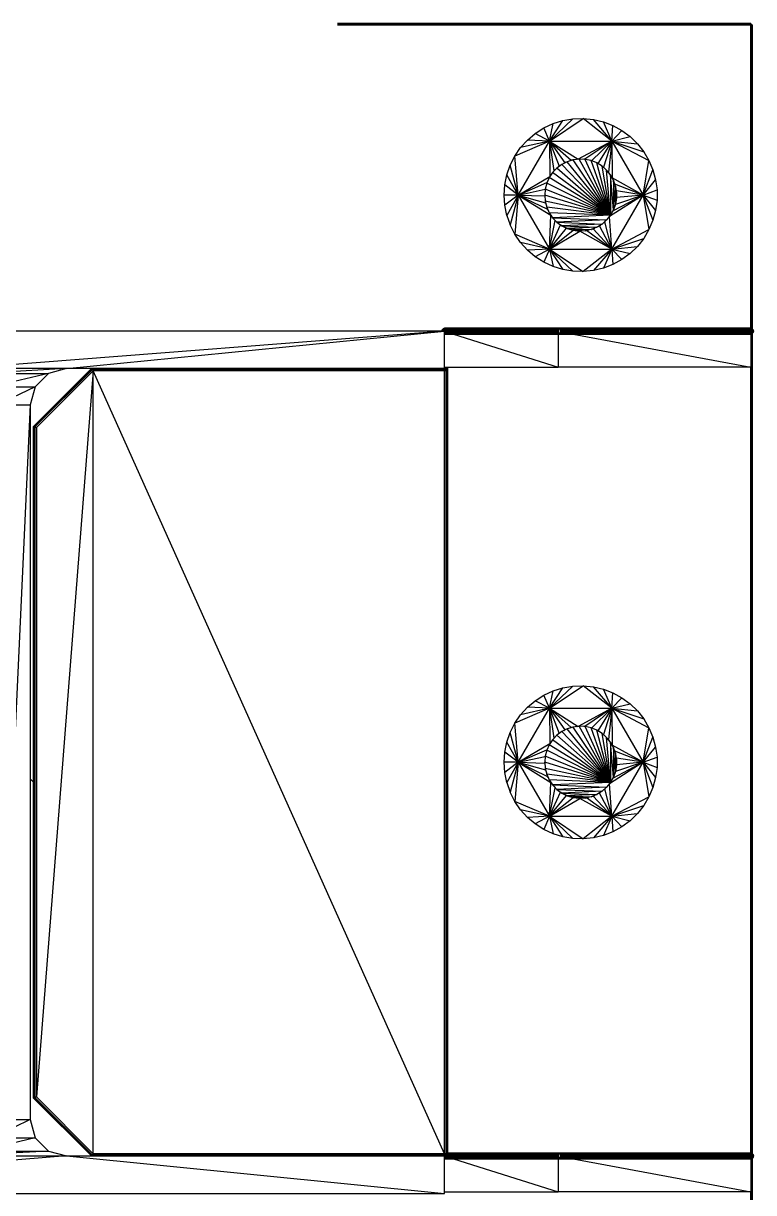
# Model space of a CAD drawing. Header units: millimetres. Extents: x -107267 to 109426, y -98906 to 83910.
# Drawn here: x 55359.7 to 55488.5, y 5739.4 to 5945.5 of the extents above; entities that cross this region are included whole.
import ezdxf

# ---------------------------------------------------------------- set-up
doc = ezdxf.new("R2010")
doc.units = ezdxf.units.MM
doc.layers.add('Top (Plan) View-000-CHÃO', color=254, linetype='Continuous')

# ---------------------------------------------------------------- blocks, each defined once
blk = doc.blocks.new('*U124')
at = {"layer": 'Top (Plan) View-000-CHÃO', "color": 0, "linetype": 'ByBlock', "lineweight": -2}
for p, q in [((154456.95, 167029.03), (154458.58, 167029.79)), ((154457.94, 167026.72), (154463.89, 167030.68)), ((154457.94, 167026.72), (154462.08, 167030.62)), ((154457.94, 167026.72), (154460.31, 167030.32)), ((154457.94, 167026.72), (154458.58, 167029.79)), ((154458.58, 167029.79), (154460.31, 167030.32)), ((154460.31, 167030.32), (154462.08, 167030.62)), ((154462.08, 167030.62), (154463.89, 167030.68)), ((154463.89, 167030.68), (154465.68, 167030.5)), ((154468.93, 167026.72), (154463.89, 167030.68)), ((154465.68, 167030.5), (154467.44, 167030.09)), ((154468.93, 167026.72), (154465.68, 167030.5)), ((154467.44, 167030.09), (154469.12, 167029.44)), ((154468.93, 167026.72), (154467.44, 167030.09)), ((154454.05, 167026.9), (154455.43, 167028.06)), ((154455.43, 167028.06), (154456.95, 167029.03)), ((154457.94, 167026.72), (154455.43, 167028.06)), ((154457.94, 167026.72), (154456.95, 167029.03)), ((154468.93, 167026.72), (154469.12, 167029.44)), ((154468.93, 167026.72), (154470.7, 167028.57)), ((154468.93, 167026.72), (154472.15, 167027.5)), ((154469.12, 167029.44), (154470.7, 167028.57)), ((154470.7, 167028.57), (154472.15, 167027.5)), ((154472.15, 167027.5), (154473.45, 167026.25)), ((154457.94, 167026.72), (154451.82, 167024.07)), ((154451.82, 167024.07), (154452.84, 167025.56)), ((154452.44, 167017.19), (154457.94, 167026.72)), ((154452.84, 167025.56), (154454.05, 167026.9)), ((154457.94, 167026.72), (154452.84, 167025.56)), ((154457.94, 167026.72), (154454.05, 167026.9)), ((154457.94, 167026.72), (154458.01, 167020.49)), ((154457.94, 167026.72), (154458.73, 167021.46)), ((154457.94, 167026.72), (154459.63, 167022.27)), ((154457.94, 167026.72), (154460.66, 167022.9)), ((154457.94, 167026.72), (154461.79, 167023.32)), ((154457.94, 167026.72), (154462.98, 167023.52)), ((154457.94, 167026.72), (154468.93, 167026.72)), ((154457.94, 167026.72), (154457.94, 167026.72)), ((154458.35, 167026.72), (154458.35, 167026.72)), ((154459.51, 167026.72), (154459.51, 167026.72)), ((154460.11, 167026.72), (154460.11, 167026.72)), ((154461.07, 167026.72), (154461.07, 167026.72)), ((154462.58, 167026.72), (154462.58, 167026.72)), ((154468.93, 167026.72), (154462.98, 167023.52)), ((154463.38, 167026.72), (154463.38, 167026.72)), ((154468.93, 167026.72), (154464.19, 167023.5)), ((154464.87, 167026.72), (154464.87, 167026.72)), ((154468.93, 167026.72), (154465.37, 167023.24)), ((154466.42, 167026.72), (154466.42, 167026.72)), ((154468.93, 167026.72), (154466.48, 167022.77)), ((154467.47, 167026.72), (154467.47, 167026.72)), ((154468.93, 167026.72), (154467.48, 167022.09)), ((154468.04, 167026.72), (154468.04, 167026.72)), ((154468.93, 167026.72), (154468.33, 167021.24)), ((154468.93, 167026.72), (154469.01, 167020.24)), ((154468.93, 167026.72), (154474.43, 167017.19)), ((154468.93, 167026.72), (154475.48, 167023.28)), ((154468.93, 167026.72), (154474.57, 167024.83)), ((154468.93, 167026.72), (154473.45, 167026.25)), ((154473.45, 167026.25), (154474.57, 167024.83)), ((154451.01, 167022.46), (154451.82, 167024.07)), ((154452.44, 167017.19), (154451.82, 167024.07)), ((154462.98, 167023.52), (154462.68, 167023.47)), ((154463.06, 167023.52), (154462.98, 167023.52)), ((154464.19, 167023.5), (154464.01, 167023.5)), ((154464.2, 167023.49), (154464.19, 167023.5)), ((154474.57, 167024.83), (154475.48, 167023.28)), ((154450.42, 167020.76), (154451.01, 167022.46)), ((154452.44, 167017.19), (154451.01, 167022.46)), ((154458.73, 167021.46), (154458.64, 167021.33)), ((154458.94, 167021.65), (154458.73, 167021.46)), ((154459.63, 167022.27), (154459.47, 167022.13)), ((154459.83, 167022.4), (154459.63, 167022.27)), ((154460.66, 167022.9), (154460.44, 167022.77)), ((154460.84, 167022.97), (154460.66, 167022.9)), ((154461.79, 167023.32), (154461.51, 167023.22)), ((154461.92, 167023.35), (154461.79, 167023.32)), ((154465.37, 167023.24), (154465.34, 167023.25)), ((154465.56, 167023.16), (154465.37, 167023.24)), ((154466.48, 167022.77), (154466.4, 167022.8)), ((154466.73, 167022.6), (154466.48, 167022.77)), ((154467.48, 167022.09), (154467.36, 167022.17)), ((154467.68, 167021.88), (154467.48, 167022.09)), ((154468.33, 167021.24), (154468.19, 167021.38)), ((154474.43, 167017.19), (154475.48, 167023.28)), ((154474.43, 167017.19), (154476.19, 167021.62)), ((154475.48, 167023.28), (154476.19, 167021.62)), ((154476.19, 167021.62), (154476.66, 167019.88)), ((154450.06, 167018.99), (154450.42, 167020.76)), ((154452.44, 167017.19), (154450.42, 167020.76)), ((154452.44, 167017.19), (154458.01, 167020.49)), ((154452.44, 167017.19), (154457.48, 167019.41)), ((154457.48, 167019.41), (154457.47, 167019.37)), ((154457.6, 167019.64), (154457.48, 167019.41)), ((154458.01, 167020.49), (154457.97, 167020.4)), ((154458.19, 167020.74), (154458.01, 167020.49)), ((154468.47, 167021.03), (154468.33, 167021.24)), ((154469.01, 167020.24), (154468.87, 167020.44)), ((154469.09, 167020.05), (154469.01, 167020.24)), ((154474.43, 167017.19), (154469.01, 167020.24)), ((154469.48, 167019.13), (154469.37, 167019.39)), ((154474.43, 167017.19), (154476.66, 167019.88)), ((154476.66, 167019.88), (154476.91, 167018.09)), ((154449.94, 167017.19), (154450.06, 167018.99)), ((154450.06, 167015.39), (154449.94, 167017.19)), ((154452.44, 167017.19), (154449.94, 167017.19)), ((154452.44, 167017.19), (154450.06, 167018.99)), ((154452.44, 167017.19), (154450.06, 167015.39)), ((154452.44, 167017.19), (154450.42, 167013.62)), ((154452.44, 167017.19), (154451.01, 167011.92)), ((154452.44, 167017.19), (154451.82, 167010.31)), ((154452.44, 167017.19), (154457.17, 167018.24)), ((154452.44, 167017.19), (154457.6, 167014.69)), ((154452.44, 167017.19), (154458.18, 167013.63)), ((154452.44, 167017.19), (154457.23, 167015.84)), ((154452.44, 167017.19), (154457.09, 167017.04)), ((154452.44, 167017.19), (154457.94, 167007.67)), ((154452.44, 167017.19), (154452.44, 167017.19)), ((154457.17, 167018.25), (154457.17, 167018.24)), ((154457.17, 167018.24), (154457.17, 167018.19)), ((154474.43, 167017.19), (154468.52, 167013.39)), ((154468.93, 167007.67), (154474.43, 167017.19)), ((154474.43, 167017.19), (154469.15, 167014.42)), ((154469.52, 167018.98), (154469.48, 167019.13)), ((154474.43, 167017.19), (154469.48, 167019.13)), ((154474.43, 167017.19), (154469.57, 167015.55)), ((154469.74, 167017.95), (154469.68, 167018.25)), ((154469.74, 167017.85), (154469.74, 167017.95)), ((154474.43, 167017.19), (154469.74, 167017.95)), ((154474.43, 167017.19), (154469.77, 167016.74)), ((154474.43, 167017.19), (154476.91, 167018.09)), ((154474.43, 167017.19), (154475.48, 167011.1)), ((154474.43, 167017.19), (154476.19, 167012.76)), ((154474.43, 167017.19), (154476.66, 167014.5)), ((154474.43, 167017.19), (154476.91, 167016.29)), ((154476.91, 167018.09), (154476.91, 167016.29)), ((154450.42, 167013.62), (154450.06, 167015.39)), ((154457.09, 167017.1), (154457.09, 167017.04)), ((154457.09, 167017.04), (154457.12, 167016.75)), ((154457.22, 167015.96), (154457.23, 167015.84)), ((154457.23, 167015.84), (154457.32, 167015.55)), ((154469.53, 167015.43), (154469.57, 167015.55)), ((154469.57, 167015.55), (154469.57, 167015.56)), ((154469.77, 167016.74), (154469.76, 167016.98)), ((154469.76, 167016.71), (154469.77, 167016.74)), ((154476.91, 167016.29), (154476.66, 167014.5)), ((154450.42, 167013.62), (154451.01, 167011.92)), ((154457.54, 167014.86), (154457.6, 167014.69)), ((154457.73, 167014.45), (154457.6, 167014.69)), ((154457.94, 167007.67), (154458.18, 167013.63)), ((154458.18, 167013.63), (154458.07, 167013.83)), ((154458.18, 167013.63), (154458.32, 167013.46)), ((154468.32, 167013.17), (154468.52, 167013.39)), ((154468.52, 167013.39), (154468.59, 167013.5)), ((154468.93, 167007.67), (154468.52, 167013.39)), ((154468.99, 167014.17), (154469.15, 167014.42)), ((154469.15, 167014.42), (154469.17, 167014.49)), ((154476.66, 167014.5), (154476.19, 167012.76)), ((154451.82, 167010.31), (154451.01, 167011.92)), ((154457.94, 167007.67), (154458.95, 167012.7)), ((154457.94, 167007.67), (154459.88, 167011.93)), ((154457.94, 167007.67), (154460.94, 167011.35)), ((154458.77, 167012.91), (154458.95, 167012.7)), ((154458.95, 167012.7), (154459.08, 167012.59)), ((154458.95, 167012.7), (154458.95, 167012.7)), ((154459.65, 167012.12), (154459.88, 167011.93)), ((154459.88, 167011.93), (154459.98, 167011.87)), ((154459.88, 167011.93), (154459.98, 167011.88)), ((154459.97, 167011.88), (154459.88, 167011.93)), ((154460.69, 167011.49), (154460.94, 167011.35)), ((154460.72, 167011.47), (154460.94, 167011.35)), ((154460.94, 167011.35), (154460.73, 167011.47)), ((154460.94, 167011.35), (154460.99, 167011.34)), ((154460.94, 167011.35), (154460.99, 167011.34)), ((154460.99, 167011.34), (154460.94, 167011.35)), ((154460.94, 167011.35), (154460.94, 167011.35)), ((154464.49, 167010.93), (154464.79, 167011.01)), ((154464.49, 167010.93), (154464.78, 167011.01)), ((154464.76, 167011), (154464.49, 167010.93)), ((154465.5, 167011.2), (154465.66, 167011.24)), ((154465.51, 167011.2), (154465.66, 167011.24)), ((154465.66, 167011.24), (154465.51, 167011.2)), ((154465.66, 167011.24), (154465.91, 167011.37)), ((154465.9, 167011.36), (154465.66, 167011.24)), ((154465.89, 167011.36), (154465.66, 167011.24)), ((154465.66, 167011.24), (154465.66, 167011.24)), ((154468.93, 167007.67), (154465.66, 167011.24)), ((154466.74, 167011.77), (154466.55, 167011.68)), ((154466.55, 167011.68), (154466.74, 167011.77)), ((154466.74, 167011.77), (154466.56, 167011.68)), ((154466.74, 167011.77), (154466.93, 167011.91)), ((154468.93, 167007.67), (154466.74, 167011.77)), ((154467.5, 167012.34), (154467.71, 167012.49)), ((154467.71, 167012.49), (154467.83, 167012.63)), ((154468.93, 167007.67), (154467.71, 167012.49)), ((154468.93, 167007.67), (154475.48, 167011.1)), ((154475.48, 167011.1), (154474.57, 167009.55)), ((154476.19, 167012.76), (154475.48, 167011.1)), ((154452.84, 167008.82), (154451.82, 167010.31)), ((154457.94, 167007.67), (154451.82, 167010.31)), ((154457.94, 167007.67), (154462.09, 167010.99)), ((154457.94, 167007.67), (154463.29, 167010.84)), ((154462.08, 167010.99), (154462.09, 167010.99)), ((154462.08, 167010.99), (154462.09, 167010.99)), ((154462.09, 167010.99), (154462.08, 167010.99)), ((154462.09, 167010.99), (154462.09, 167010.99)), ((154462.09, 167010.99), (154462.09, 167010.99)), ((154462.09, 167010.99), (154462.09, 167010.99)), ((154462.09, 167010.99), (154462.09, 167010.99)), ((154463.24, 167010.85), (154463.29, 167010.84)), ((154463.25, 167010.85), (154463.29, 167010.84)), ((154463.29, 167010.84), (154463.25, 167010.85)), ((154463.29, 167010.84), (154463.56, 167010.86)), ((154463.29, 167010.84), (154463.55, 167010.86)), ((154463.51, 167010.86), (154463.29, 167010.84)), ((154463.29, 167010.84), (154463.29, 167010.84)), ((154468.93, 167007.67), (154463.29, 167010.84)), ((154464.38, 167010.92), (154464.49, 167010.93)), ((154464.39, 167010.92), (154464.49, 167010.93)), ((154464.49, 167010.93), (154464.39, 167010.92)), ((154464.49, 167010.93), (154464.49, 167010.93)), ((154468.93, 167007.67), (154464.49, 167010.93)), ((154468.93, 167007.67), (154474.57, 167009.55)), ((154474.57, 167009.55), (154473.45, 167008.14)), ((154454.05, 167007.49), (154452.84, 167008.82)), ((154457.94, 167007.67), (154452.84, 167008.82)), ((154457.94, 167007.67), (154454.05, 167007.49)), ((154455.43, 167006.32), (154454.05, 167007.49)), ((154457.94, 167007.67), (154455.43, 167006.32)), ((154457.94, 167007.67), (154456.95, 167005.35)), ((154457.94, 167007.67), (154468.93, 167007.67)), ((154457.94, 167007.67), (154458.58, 167004.59)), ((154457.94, 167007.67), (154460.31, 167004.06)), ((154457.94, 167007.67), (154462.08, 167003.76)), ((154457.94, 167007.67), (154463.89, 167003.7)), ((154468.93, 167007.67), (154463.89, 167003.7)), ((154468.93, 167007.67), (154465.68, 167003.88)), ((154468.93, 167007.67), (154467.44, 167004.3)), ((154468.93, 167007.67), (154473.45, 167008.14)), ((154468.93, 167007.67), (154469.12, 167004.95)), ((154468.93, 167007.67), (154470.7, 167005.81)), ((154468.93, 167007.67), (154472.15, 167006.88)), ((154472.15, 167006.88), (154470.7, 167005.81)), ((154473.45, 167008.14), (154472.15, 167006.88)), ((154456.95, 167005.35), (154455.43, 167006.32)), ((154458.58, 167004.59), (154456.95, 167005.35)), ((154469.12, 167004.95), (154467.44, 167004.3)), ((154470.7, 167005.81), (154469.12, 167004.95)), ((154460.31, 167004.06), (154458.58, 167004.59)), ((154462.08, 167003.76), (154460.31, 167004.06)), ((154463.89, 167003.7), (154462.08, 167003.76)), ((154465.68, 167003.88), (154463.89, 167003.7)), ((154467.44, 167004.3), (154465.68, 167003.88))]:
    blk.add_line(p, q, dxfattribs=at)
blk = doc.blocks.new('*U125')
at = {"layer": 'Top (Plan) View-000-CHÃO', "color": 0, "linetype": 'ByBlock', "lineweight": -2}
for p, q in [((154462.1, 167023.4), (154461.07, 167023.08)), ((154462.1, 167023.4), (154462.07, 167023.39)), ((154463.17, 167023.54), (154462.1, 167023.4)), ((154462.1, 167023.4), (154462.13, 167023.4)), ((154468.7, 167013.64), (154462.1, 167023.4)), ((154463.17, 167023.54), (154463.14, 167023.53)), ((154464.24, 167023.49), (154463.17, 167023.54)), ((154463.17, 167023.54), (154463.19, 167023.54)), ((154468.7, 167013.64), (154463.17, 167023.54)), ((154464.2, 167023.49), (154464.18, 167023.49)), ((154464.24, 167023.49), (154464.21, 167023.49)), ((154465.29, 167023.26), (154464.24, 167023.49)), ((154464.24, 167023.49), (154464.27, 167023.48)), ((154468.7, 167013.64), (154464.24, 167023.49)), ((154459.24, 167021.96), (154458.49, 167021.18)), ((154459.22, 167021.94), (154459.24, 167021.96)), ((154460.11, 167022.6), (154459.24, 167021.96)), ((154459.26, 167021.98), (154459.24, 167021.96)), ((154468.7, 167013.64), (154459.24, 167021.96)), ((154460.08, 167022.58), (154460.11, 167022.6)), ((154461.07, 167023.08), (154460.11, 167022.6)), ((154460.11, 167022.6), (154460.13, 167022.61)), ((154468.7, 167013.64), (154460.11, 167022.6)), ((154461.07, 167023.08), (154461.04, 167023.07)), ((154461.07, 167023.08), (154461.09, 167023.09)), ((154468.7, 167013.64), (154461.07, 167023.08)), ((154465.29, 167023.26), (154465.27, 167023.27)), ((154466.29, 167022.86), (154465.29, 167023.26)), ((154465.29, 167023.26), (154465.32, 167023.25)), ((154468.7, 167013.64), (154465.29, 167023.26)), ((154465.34, 167023.25), (154465.35, 167023.24)), ((154466.29, 167022.86), (154466.27, 167022.87)), ((154467.21, 167022.3), (154466.29, 167022.86)), ((154466.29, 167022.86), (154466.32, 167022.85)), ((154468.7, 167013.64), (154466.29, 167022.86)), ((154467.21, 167022.3), (154467.19, 167022.31)), ((154468.02, 167021.59), (154467.21, 167022.3)), ((154467.21, 167022.3), (154467.23, 167022.28)), ((154468.7, 167013.64), (154467.21, 167022.3)), ((154468.02, 167021.59), (154468, 167021.6)), ((154468.7, 167020.75), (154468.02, 167021.59)), ((154468.02, 167021.59), (154468.04, 167021.56)), ((154468.7, 167013.64), (154468.02, 167021.59)), ((154457.45, 167019.31), (154457.18, 167018.26)), ((154457.44, 167019.28), (154457.45, 167019.31)), ((154457.89, 167020.29), (154457.45, 167019.31)), ((154457.46, 167019.33), (154457.45, 167019.31)), ((154468.7, 167013.64), (154457.45, 167019.31)), ((154457.88, 167020.26), (154457.89, 167020.29)), ((154458.49, 167021.18), (154457.89, 167020.29)), ((154457.91, 167020.31), (154457.89, 167020.29)), ((154468.7, 167013.64), (154457.89, 167020.29)), ((154458.48, 167021.16), (154458.49, 167021.18)), ((154458.51, 167021.2), (154458.49, 167021.18)), ((154468.7, 167013.64), (154458.49, 167021.18)), ((154468.7, 167020.75), (154468.68, 167020.77)), ((154469.22, 167019.81), (154468.7, 167020.75)), ((154468.7, 167020.75), (154468.71, 167020.72)), ((154468.7, 167020.75), (154468.7, 167013.64)), ((154469.22, 167014.58), (154468.7, 167020.75)), ((154469.22, 167019.81), (154469.21, 167019.83)), ((154469.58, 167018.79), (154469.22, 167019.81)), ((154469.22, 167019.81), (154469.23, 167019.78)), ((154469.22, 167019.81), (154469.22, 167014.58)), ((154469.58, 167015.59), (154469.22, 167019.81)), ((154457.18, 167018.26), (154457.09, 167017.19)), ((154457.09, 167017.22), (154457.09, 167017.19)), ((154457.09, 167017.16), (154457.09, 167017.19)), ((154457.09, 167017.19), (154457.18, 167016.12)), ((154468.7, 167013.64), (154457.09, 167017.19)), ((154457.17, 167018.22), (154457.18, 167018.26)), ((154457.18, 167018.29), (154457.18, 167018.26)), ((154468.7, 167013.64), (154457.18, 167018.26)), ((154469.58, 167018.79), (154469.57, 167018.82)), ((154469.76, 167017.73), (154469.58, 167018.79)), ((154469.58, 167018.79), (154469.59, 167018.76)), ((154469.58, 167018.79), (154469.58, 167015.59)), ((154469.58, 167018.79), (154469.76, 167016.65)), ((154469.76, 167017.73), (154469.76, 167017.76)), ((154469.76, 167017.73), (154469.76, 167016.65)), ((154469.76, 167017.73), (154469.76, 167017.7)), ((154457.17, 167016.15), (154457.18, 167016.12)), ((154457.18, 167016.09), (154457.18, 167016.12)), ((154457.18, 167016.12), (154457.45, 167015.08)), ((154468.7, 167013.64), (154457.18, 167016.12)), ((154469.58, 167015.59), (154469.22, 167014.58)), ((154469.57, 167015.56), (154469.56, 167015.53)), ((154469.58, 167015.59), (154469.57, 167015.56)), ((154469.76, 167016.65), (154469.58, 167015.59)), ((154469.58, 167015.59), (154469.59, 167015.62)), ((154469.76, 167016.65), (154469.76, 167016.68)), ((154469.76, 167016.65), (154469.76, 167016.62)), ((154457.44, 167015.1), (154457.45, 167015.08)), ((154457.46, 167015.05), (154457.45, 167015.08)), ((154457.45, 167015.08), (154457.89, 167014.09)), ((154468.7, 167013.64), (154457.45, 167015.08)), ((154457.88, 167014.12), (154457.89, 167014.09)), ((154457.91, 167014.07), (154457.89, 167014.09)), ((154457.89, 167014.09), (154458.49, 167013.2)), ((154468.7, 167013.64), (154457.89, 167014.09)), ((154458.48, 167013.22), (154458.49, 167013.2)), ((154468.7, 167013.64), (154458.49, 167013.2)), ((154458.49, 167013.2), (154458.51, 167013.18)), ((154458.49, 167013.2), (154459.24, 167012.42)), ((154458.49, 167013.2), (154468.02, 167012.8)), ((154468.7, 167013.64), (154468.02, 167012.8)), ((154468.7, 167013.64), (154468.68, 167013.61)), ((154469.22, 167014.58), (154468.7, 167013.64)), ((154468.7, 167013.64), (154468.71, 167013.66)), ((154469.22, 167014.58), (154469.21, 167014.55)), ((154469.22, 167014.58), (154469.23, 167014.6)), ((154459.24, 167012.42), (154459.22, 167012.44)), ((154468.02, 167012.8), (154459.24, 167012.42)), ((154459.24, 167012.42), (154459.26, 167012.41)), ((154459.24, 167012.42), (154460.11, 167011.78)), ((154459.24, 167012.42), (154467.21, 167012.09)), ((154460.11, 167011.78), (154460.08, 167011.8)), ((154467.21, 167012.09), (154460.11, 167011.78)), ((154460.11, 167011.78), (154460.13, 167011.77)), ((154460.11, 167011.78), (154461.07, 167011.3)), ((154460.11, 167011.78), (154466.29, 167011.52)), ((154461.07, 167011.3), (154461.04, 167011.31)), ((154466.29, 167011.52), (154461.07, 167011.3)), ((154461.07, 167011.3), (154461.09, 167011.29)), ((154461.07, 167011.3), (154462.1, 167010.98)), ((154461.07, 167011.3), (154465.29, 167011.12)), ((154465.29, 167011.12), (154462.1, 167010.98)), ((154465.29, 167011.12), (154464.24, 167010.89)), ((154465.29, 167011.12), (154465.27, 167011.11)), ((154466.29, 167011.52), (154465.29, 167011.12)), ((154465.29, 167011.12), (154465.32, 167011.13)), ((154466.29, 167011.52), (154466.27, 167011.51)), ((154467.21, 167012.09), (154466.29, 167011.52)), ((154466.29, 167011.52), (154466.32, 167011.54)), ((154467.21, 167012.09), (154467.19, 167012.07)), ((154468.02, 167012.8), (154467.21, 167012.09)), ((154467.21, 167012.09), (154467.23, 167012.1)), ((154468.02, 167012.8), (154468, 167012.78)), ((154468.02, 167012.8), (154468.04, 167012.82)), ((154462.1, 167010.98), (154462.07, 167010.99)), ((154462.1, 167010.98), (154462.13, 167010.98)), ((154462.1, 167010.98), (154463.17, 167010.85)), ((154462.1, 167010.98), (154464.24, 167010.89)), ((154463.17, 167010.85), (154463.14, 167010.85)), ((154464.24, 167010.89), (154463.17, 167010.85)), ((154463.17, 167010.85), (154463.19, 167010.85)), ((154464.24, 167010.89), (154464.21, 167010.89)), ((154464.24, 167010.89), (154464.27, 167010.9))]:
    blk.add_line(p, q, dxfattribs=at)
blk = doc.blocks.new('*U126')
at = {"layer": 'Top (Plan) View-000-CHÃO', "color": 0, "linetype": 'ByBlock', "lineweight": -2}
for p, q in [((154457.94, 167126.72), (154463.89, 167130.68)), ((154457.94, 167126.72), (154462.08, 167130.62)), ((154460.31, 167130.32), (154462.08, 167130.62)), ((154462.08, 167130.62), (154463.89, 167130.68)), ((154463.89, 167130.68), (154465.68, 167130.5)), ((154468.93, 167126.72), (154463.89, 167130.68)), ((154455.43, 167128.06), (154456.95, 167129.03)), ((154456.95, 167129.03), (154458.58, 167129.79)), ((154457.94, 167126.72), (154456.95, 167129.03)), ((154457.94, 167126.72), (154460.31, 167130.32)), ((154457.94, 167126.72), (154458.58, 167129.79)), ((154458.58, 167129.79), (154460.31, 167130.32)), ((154465.68, 167130.5), (154467.44, 167130.09)), ((154468.93, 167126.72), (154465.68, 167130.5)), ((154467.44, 167130.09), (154469.12, 167129.44)), ((154468.93, 167126.72), (154467.44, 167130.09)), ((154468.93, 167126.72), (154469.12, 167129.44)), ((154468.93, 167126.72), (154470.7, 167128.57)), ((154469.12, 167129.44), (154470.7, 167128.57)), ((154470.7, 167128.57), (154472.15, 167127.5)), ((154457.94, 167126.72), (154451.82, 167124.07)), ((154452.44, 167117.19), (154457.94, 167126.72)), ((154452.84, 167125.56), (154454.05, 167126.9)), ((154457.94, 167126.72), (154452.84, 167125.56)), ((154454.05, 167126.9), (154455.43, 167128.06)), ((154457.94, 167126.72), (154454.05, 167126.9)), ((154457.94, 167126.72), (154455.43, 167128.06)), ((154457.94, 167126.72), (154458.01, 167120.49)), ((154457.94, 167126.72), (154458.73, 167121.46)), ((154457.94, 167126.72), (154459.63, 167122.27)), ((154457.94, 167126.72), (154460.66, 167122.9)), ((154457.94, 167126.72), (154461.79, 167123.32)), ((154457.94, 167126.72), (154462.98, 167123.52)), ((154457.94, 167126.72), (154468.93, 167126.72)), ((154457.94, 167126.72), (154457.94, 167126.72)), ((154458.35, 167126.72), (154458.35, 167126.72)), ((154459.51, 167126.72), (154459.51, 167126.72)), ((154460.11, 167126.72), (154460.11, 167126.72)), ((154461.07, 167126.72), (154461.07, 167126.72)), ((154462.58, 167126.72), (154462.58, 167126.72)), ((154468.93, 167126.72), (154462.98, 167123.52)), ((154463.38, 167126.72), (154463.38, 167126.72)), ((154468.93, 167126.72), (154464.19, 167123.5)), ((154464.87, 167126.72), (154464.87, 167126.72)), ((154468.93, 167126.72), (154465.37, 167123.24)), ((154466.42, 167126.72), (154466.42, 167126.72)), ((154468.93, 167126.72), (154466.48, 167122.77)), ((154467.47, 167126.72), (154467.47, 167126.72)), ((154468.93, 167126.72), (154467.48, 167122.09)), ((154468.04, 167126.72), (154468.04, 167126.72)), ((154468.93, 167126.72), (154468.33, 167121.24)), ((154468.93, 167126.72), (154472.15, 167127.5)), ((154468.93, 167126.72), (154469.01, 167120.24)), ((154468.93, 167126.72), (154474.43, 167117.19)), ((154468.93, 167126.72), (154475.48, 167123.28)), ((154468.93, 167126.72), (154474.57, 167124.83)), ((154468.93, 167126.72), (154473.45, 167126.25)), ((154472.15, 167127.5), (154473.45, 167126.25)), ((154451.82, 167124.07), (154452.84, 167125.56)), ((154473.45, 167126.25), (154474.57, 167124.83)), ((154474.57, 167124.83), (154475.48, 167123.28)), ((154450.42, 167120.76), (154451.01, 167122.46)), ((154451.01, 167122.46), (154451.82, 167124.07)), ((154452.44, 167117.19), (154451.01, 167122.46)), ((154452.44, 167117.19), (154451.82, 167124.07)), ((154459.83, 167122.4), (154459.63, 167122.27)), ((154460.66, 167122.9), (154460.44, 167122.77)), ((154460.84, 167122.97), (154460.66, 167122.9)), ((154461.79, 167123.32), (154461.51, 167123.22)), ((154461.92, 167123.35), (154461.79, 167123.32)), ((154462.98, 167123.52), (154462.68, 167123.47)), ((154463.06, 167123.52), (154462.98, 167123.52)), ((154464.19, 167123.5), (154464.01, 167123.5)), ((154464.2, 167123.49), (154464.19, 167123.5)), ((154465.37, 167123.24), (154465.34, 167123.25)), ((154465.56, 167123.16), (154465.37, 167123.24)), ((154466.48, 167122.77), (154466.4, 167122.8)), ((154466.73, 167122.6), (154466.48, 167122.77)), ((154474.43, 167117.19), (154475.48, 167123.28)), ((154475.48, 167123.28), (154476.19, 167121.62)), ((154450.06, 167118.99), (154450.42, 167120.76)), ((154452.44, 167117.19), (154450.42, 167120.76)), ((154452.44, 167117.19), (154458.01, 167120.49)), ((154458.01, 167120.49), (154457.97, 167120.4)), ((154458.19, 167120.74), (154458.01, 167120.49)), ((154458.73, 167121.46), (154458.64, 167121.33)), ((154458.94, 167121.65), (154458.73, 167121.46)), ((154459.63, 167122.27), (154459.47, 167122.13)), ((154467.48, 167122.09), (154467.36, 167122.17)), ((154467.68, 167121.88), (154467.48, 167122.09)), ((154468.33, 167121.24), (154468.19, 167121.38)), ((154468.47, 167121.03), (154468.33, 167121.24)), ((154469.01, 167120.24), (154468.87, 167120.44)), ((154474.43, 167117.19), (154476.19, 167121.62)), ((154476.19, 167121.62), (154476.66, 167119.88)), ((154449.94, 167117.19), (154450.06, 167118.99)), ((154452.44, 167117.19), (154450.06, 167118.99)), ((154452.44, 167117.19), (154457.48, 167119.41)), ((154452.44, 167117.19), (154457.17, 167118.24)), ((154457.17, 167118.25), (154457.17, 167118.24)), ((154457.17, 167118.24), (154457.17, 167118.19)), ((154457.48, 167119.41), (154457.47, 167119.37)), ((154457.6, 167119.64), (154457.48, 167119.41)), ((154469.09, 167120.05), (154469.01, 167120.24)), ((154474.43, 167117.19), (154469.01, 167120.24)), ((154469.48, 167119.13), (154469.37, 167119.39)), ((154469.52, 167118.98), (154469.48, 167119.13)), ((154474.43, 167117.19), (154469.48, 167119.13)), ((154469.74, 167117.95), (154469.68, 167118.25)), ((154474.43, 167117.19), (154476.66, 167119.88)), ((154476.66, 167119.88), (154476.91, 167118.09)), ((154450.06, 167115.39), (154449.94, 167117.19)), ((154452.44, 167117.19), (154449.94, 167117.19)), ((154452.44, 167117.19), (154450.06, 167115.39)), ((154452.44, 167117.19), (154450.42, 167113.62)), ((154452.44, 167117.19), (154451.01, 167111.92)), ((154452.44, 167117.19), (154451.82, 167110.31)), ((154452.44, 167117.19), (154457.6, 167114.69)), ((154452.44, 167117.19), (154458.18, 167113.63)), ((154452.44, 167117.19), (154457.23, 167115.84)), ((154452.44, 167117.19), (154457.09, 167117.04)), ((154452.44, 167117.19), (154457.94, 167107.67)), ((154452.44, 167117.19), (154452.44, 167117.19)), ((154457.09, 167117.1), (154457.09, 167117.04)), ((154457.09, 167117.04), (154457.12, 167116.75)), ((154474.43, 167117.19), (154468.52, 167113.39)), ((154468.93, 167107.67), (154474.43, 167117.19)), ((154474.43, 167117.19), (154469.15, 167114.42)), ((154474.43, 167117.19), (154469.57, 167115.55)), ((154469.74, 167117.85), (154469.74, 167117.95)), ((154474.43, 167117.19), (154469.74, 167117.95)), ((154469.77, 167116.74), (154469.76, 167116.98)), ((154469.76, 167116.71), (154469.77, 167116.74)), ((154474.43, 167117.19), (154469.77, 167116.74)), ((154474.43, 167117.19), (154476.91, 167118.09)), ((154474.43, 167117.19), (154475.48, 167111.1)), ((154474.43, 167117.19), (154476.19, 167112.76)), ((154474.43, 167117.19), (154476.66, 167114.5)), ((154474.43, 167117.19), (154476.91, 167116.29)), ((154476.91, 167116.29), (154476.66, 167114.5)), ((154476.91, 167118.09), (154476.91, 167116.29)), ((154450.42, 167113.62), (154450.06, 167115.39)), ((154457.22, 167115.96), (154457.23, 167115.84)), ((154457.23, 167115.84), (154457.32, 167115.55)), ((154457.54, 167114.86), (154457.6, 167114.69)), ((154457.73, 167114.45), (154457.6, 167114.69)), ((154468.99, 167114.17), (154469.15, 167114.42)), ((154469.15, 167114.42), (154469.17, 167114.49)), ((154469.53, 167115.43), (154469.57, 167115.55)), ((154469.57, 167115.55), (154469.57, 167115.56)), ((154476.66, 167114.5), (154476.19, 167112.76)), ((154450.42, 167113.62), (154451.01, 167111.92)), ((154457.94, 167107.67), (154458.18, 167113.63)), ((154457.94, 167107.67), (154458.95, 167112.7)), ((154458.18, 167113.63), (154458.07, 167113.83)), ((154458.18, 167113.63), (154458.32, 167113.46)), ((154458.77, 167112.91), (154458.95, 167112.7)), ((154458.95, 167112.7), (154459.08, 167112.59)), ((154458.95, 167112.7), (154458.95, 167112.7)), ((154459.65, 167112.12), (154459.88, 167111.93)), ((154467.5, 167112.34), (154467.71, 167112.49)), ((154467.71, 167112.49), (154467.83, 167112.63)), ((154468.93, 167107.67), (154467.71, 167112.49)), ((154468.32, 167113.17), (154468.52, 167113.39)), ((154468.52, 167113.39), (154468.59, 167113.5)), ((154468.93, 167107.67), (154468.52, 167113.39)), ((154476.19, 167112.76), (154475.48, 167111.1)), ((154451.82, 167110.31), (154451.01, 167111.92)), ((154452.84, 167108.82), (154451.82, 167110.31)), ((154457.94, 167107.67), (154451.82, 167110.31)), ((154457.94, 167107.67), (154459.88, 167111.93)), ((154457.94, 167107.67), (154460.94, 167111.35)), ((154457.94, 167107.67), (154462.09, 167110.99)), ((154457.94, 167107.67), (154463.29, 167110.84)), ((154459.88, 167111.93), (154459.98, 167111.87)), ((154459.88, 167111.93), (154459.98, 167111.88)), ((154459.97, 167111.88), (154459.88, 167111.93)), ((154460.69, 167111.49), (154460.94, 167111.35)), ((154460.72, 167111.47), (154460.94, 167111.35)), ((154460.94, 167111.35), (154460.73, 167111.47)), ((154460.94, 167111.35), (154460.99, 167111.34)), ((154460.94, 167111.35), (154460.99, 167111.34)), ((154460.99, 167111.34), (154460.94, 167111.35)), ((154460.94, 167111.35), (154460.94, 167111.35)), ((154462.08, 167110.99), (154462.09, 167110.99)), ((154462.08, 167110.99), (154462.09, 167110.99)), ((154462.09, 167110.99), (154462.08, 167110.99)), ((154462.09, 167110.99), (154462.09, 167110.99)), ((154462.09, 167110.99), (154462.09, 167110.99)), ((154462.09, 167110.99), (154462.09, 167110.99)), ((154462.09, 167110.99), (154462.09, 167110.99)), ((154463.24, 167110.85), (154463.29, 167110.84)), ((154463.25, 167110.85), (154463.29, 167110.84)), ((154463.29, 167110.84), (154463.25, 167110.85)), ((154463.29, 167110.84), (154463.56, 167110.86)), ((154463.29, 167110.84), (154463.55, 167110.86)), ((154463.51, 167110.86), (154463.29, 167110.84)), ((154463.29, 167110.84), (154463.29, 167110.84)), ((154468.93, 167107.67), (154463.29, 167110.84)), ((154464.38, 167110.92), (154464.49, 167110.93)), ((154464.39, 167110.92), (154464.49, 167110.93)), ((154464.49, 167110.93), (154464.39, 167110.92)), ((154464.49, 167110.93), (154464.79, 167111.01)), ((154464.49, 167110.93), (154464.78, 167111.01)), ((154464.76, 167111), (154464.49, 167110.93)), ((154464.49, 167110.93), (154464.49, 167110.93)), ((154468.93, 167107.67), (154464.49, 167110.93)), ((154465.5, 167111.2), (154465.66, 167111.24)), ((154465.51, 167111.2), (154465.66, 167111.24)), ((154465.66, 167111.24), (154465.51, 167111.2)), ((154465.66, 167111.24), (154465.91, 167111.37)), ((154465.9, 167111.36), (154465.66, 167111.24)), ((154465.89, 167111.36), (154465.66, 167111.24)), ((154465.66, 167111.24), (154465.66, 167111.24)), ((154468.93, 167107.67), (154465.66, 167111.24)), ((154466.74, 167111.77), (154466.55, 167111.68)), ((154466.55, 167111.68), (154466.74, 167111.77)), ((154466.74, 167111.77), (154466.56, 167111.68)), ((154466.74, 167111.77), (154466.93, 167111.91)), ((154468.93, 167107.67), (154466.74, 167111.77)), ((154468.93, 167107.67), (154475.48, 167111.1)), ((154475.48, 167111.1), (154474.57, 167109.55)), ((154454.05, 167107.49), (154452.84, 167108.82)), ((154457.94, 167107.67), (154452.84, 167108.82)), ((154468.93, 167107.67), (154474.57, 167109.55)), ((154468.93, 167107.67), (154473.45, 167108.14)), ((154473.45, 167108.14), (154472.15, 167106.88)), ((154474.57, 167109.55), (154473.45, 167108.14)), ((154457.94, 167107.67), (154454.05, 167107.49)), ((154455.43, 167106.32), (154454.05, 167107.49)), ((154457.94, 167107.67), (154455.43, 167106.32)), ((154456.95, 167105.35), (154455.43, 167106.32)), ((154457.94, 167107.67), (154456.95, 167105.35)), ((154457.94, 167107.67), (154468.93, 167107.67)), ((154457.94, 167107.67), (154458.58, 167104.59)), ((154457.94, 167107.67), (154460.31, 167104.06)), ((154457.94, 167107.67), (154462.08, 167103.76)), ((154457.94, 167107.67), (154463.89, 167103.7)), ((154468.93, 167107.67), (154463.89, 167103.7)), ((154468.93, 167107.67), (154465.68, 167103.88)), ((154468.93, 167107.67), (154467.44, 167104.3)), ((154468.93, 167107.67), (154469.12, 167104.95)), ((154468.93, 167107.67), (154470.7, 167105.81)), ((154468.93, 167107.67), (154472.15, 167106.88)), ((154472.15, 167106.88), (154470.7, 167105.81)), ((154458.58, 167104.59), (154456.95, 167105.35)), ((154460.31, 167104.06), (154458.58, 167104.59)), ((154462.08, 167103.76), (154460.31, 167104.06)), ((154463.89, 167103.7), (154462.08, 167103.76)), ((154465.68, 167103.88), (154463.89, 167103.7)), ((154467.44, 167104.3), (154465.68, 167103.88)), ((154469.12, 167104.95), (154467.44, 167104.3)), ((154470.7, 167105.81), (154469.12, 167104.95))]:
    blk.add_line(p, q, dxfattribs=at)
blk = doc.blocks.new('*U127')
at = {"layer": 'Top (Plan) View-000-CHÃO', "color": 0, "linetype": 'ByBlock', "lineweight": -2}
for p, q in [((154460.11, 167122.6), (154459.24, 167121.96)), ((154460.08, 167122.58), (154460.11, 167122.6)), ((154461.07, 167123.08), (154460.11, 167122.6)), ((154460.11, 167122.6), (154460.13, 167122.61)), ((154468.7, 167113.64), (154460.11, 167122.6)), ((154461.07, 167123.08), (154461.04, 167123.07)), ((154462.1, 167123.4), (154461.07, 167123.08)), ((154461.07, 167123.08), (154461.09, 167123.09)), ((154468.7, 167113.64), (154461.07, 167123.08)), ((154462.1, 167123.4), (154462.07, 167123.39)), ((154463.17, 167123.54), (154462.1, 167123.4)), ((154462.1, 167123.4), (154462.13, 167123.4)), ((154468.7, 167113.64), (154462.1, 167123.4)), ((154463.17, 167123.54), (154463.14, 167123.53)), ((154464.24, 167123.49), (154463.17, 167123.54)), ((154463.17, 167123.54), (154463.19, 167123.54)), ((154468.7, 167113.64), (154463.17, 167123.54)), ((154464.2, 167123.49), (154464.18, 167123.49)), ((154464.24, 167123.49), (154464.21, 167123.49)), ((154465.29, 167123.26), (154464.24, 167123.49)), ((154464.24, 167123.49), (154464.27, 167123.48)), ((154468.7, 167113.64), (154464.24, 167123.49)), ((154465.29, 167123.26), (154465.27, 167123.27)), ((154466.29, 167122.86), (154465.29, 167123.26)), ((154465.29, 167123.26), (154465.32, 167123.25)), ((154468.7, 167113.64), (154465.29, 167123.26)), ((154465.34, 167123.25), (154465.35, 167123.24)), ((154466.29, 167122.86), (154466.27, 167122.87)), ((154467.21, 167122.3), (154466.29, 167122.86)), ((154466.29, 167122.86), (154466.32, 167122.85)), ((154468.7, 167113.64), (154466.29, 167122.86)), ((154467.21, 167122.3), (154467.19, 167122.31)), ((154457.89, 167120.29), (154457.45, 167119.31)), ((154457.88, 167120.26), (154457.89, 167120.29)), ((154458.49, 167121.18), (154457.89, 167120.29)), ((154457.91, 167120.31), (154457.89, 167120.29)), ((154468.7, 167113.64), (154457.89, 167120.29)), ((154458.48, 167121.16), (154458.49, 167121.18)), ((154459.24, 167121.96), (154458.49, 167121.18)), ((154458.51, 167121.2), (154458.49, 167121.18)), ((154468.7, 167113.64), (154458.49, 167121.18)), ((154459.22, 167121.94), (154459.24, 167121.96)), ((154459.26, 167121.98), (154459.24, 167121.96)), ((154468.7, 167113.64), (154459.24, 167121.96)), ((154468.02, 167121.59), (154467.21, 167122.3)), ((154467.21, 167122.3), (154467.23, 167122.28)), ((154468.7, 167113.64), (154467.21, 167122.3)), ((154468.02, 167121.59), (154468, 167121.6)), ((154468.7, 167120.75), (154468.02, 167121.59)), ((154468.02, 167121.59), (154468.04, 167121.56)), ((154468.7, 167113.64), (154468.02, 167121.59)), ((154468.7, 167120.75), (154468.68, 167120.77)), ((154469.22, 167119.81), (154468.7, 167120.75)), ((154468.7, 167120.75), (154468.71, 167120.72)), ((154468.7, 167120.75), (154468.7, 167113.64)), ((154469.22, 167114.58), (154468.7, 167120.75)), ((154457.18, 167118.26), (154457.09, 167117.19)), ((154457.17, 167118.22), (154457.18, 167118.26)), ((154457.45, 167119.31), (154457.18, 167118.26)), ((154457.18, 167118.29), (154457.18, 167118.26)), ((154468.7, 167113.64), (154457.18, 167118.26)), ((154457.44, 167119.28), (154457.45, 167119.31)), ((154457.46, 167119.33), (154457.45, 167119.31)), ((154468.7, 167113.64), (154457.45, 167119.31)), ((154469.22, 167119.81), (154469.21, 167119.83)), ((154469.58, 167118.79), (154469.22, 167119.81)), ((154469.22, 167119.81), (154469.23, 167119.78)), ((154469.22, 167119.81), (154469.22, 167114.58)), ((154469.58, 167115.59), (154469.22, 167119.81)), ((154469.58, 167118.79), (154469.57, 167118.82)), ((154469.76, 167117.73), (154469.58, 167118.79)), ((154469.58, 167118.79), (154469.59, 167118.76)), ((154469.58, 167118.79), (154469.58, 167115.59)), ((154469.58, 167118.79), (154469.76, 167116.65)), ((154457.09, 167117.22), (154457.09, 167117.19)), ((154457.09, 167117.16), (154457.09, 167117.19)), ((154457.09, 167117.19), (154457.18, 167116.12)), ((154468.7, 167113.64), (154457.09, 167117.19)), ((154457.17, 167116.15), (154457.18, 167116.12)), ((154469.76, 167116.65), (154469.58, 167115.59)), ((154469.76, 167117.73), (154469.76, 167117.76)), ((154469.76, 167117.73), (154469.76, 167116.65)), ((154469.76, 167117.73), (154469.76, 167117.7)), ((154469.76, 167116.65), (154469.76, 167116.68)), ((154469.76, 167116.65), (154469.76, 167116.62)), ((154457.18, 167116.09), (154457.18, 167116.12)), ((154457.18, 167116.12), (154457.45, 167115.08)), ((154468.7, 167113.64), (154457.18, 167116.12)), ((154457.44, 167115.1), (154457.45, 167115.08)), ((154457.46, 167115.05), (154457.45, 167115.08)), ((154457.45, 167115.08), (154457.89, 167114.09)), ((154468.7, 167113.64), (154457.45, 167115.08)), ((154457.88, 167114.12), (154457.89, 167114.09)), ((154457.91, 167114.07), (154457.89, 167114.09)), ((154457.89, 167114.09), (154458.49, 167113.2)), ((154468.7, 167113.64), (154457.89, 167114.09)), ((154469.22, 167114.58), (154468.7, 167113.64)), ((154469.22, 167114.58), (154469.21, 167114.55)), ((154469.58, 167115.59), (154469.22, 167114.58)), ((154469.22, 167114.58), (154469.23, 167114.6)), ((154469.57, 167115.56), (154469.56, 167115.53)), ((154469.58, 167115.59), (154469.57, 167115.56)), ((154469.58, 167115.59), (154469.59, 167115.62)), ((154458.48, 167113.22), (154458.49, 167113.2)), ((154468.7, 167113.64), (154458.49, 167113.2)), ((154458.49, 167113.2), (154458.51, 167113.18)), ((154458.49, 167113.2), (154459.24, 167112.42)), ((154458.49, 167113.2), (154468.02, 167112.8)), ((154459.24, 167112.42), (154459.22, 167112.44)), ((154468.02, 167112.8), (154459.24, 167112.42)), ((154459.24, 167112.42), (154459.26, 167112.41)), ((154459.24, 167112.42), (154460.11, 167111.78)), ((154459.24, 167112.42), (154467.21, 167112.09)), ((154467.21, 167112.09), (154460.11, 167111.78)), ((154467.21, 167112.09), (154466.29, 167111.52)), ((154467.21, 167112.09), (154467.19, 167112.07)), ((154468.02, 167112.8), (154467.21, 167112.09)), ((154467.21, 167112.09), (154467.23, 167112.1)), ((154468.02, 167112.8), (154468, 167112.78)), ((154468.7, 167113.64), (154468.02, 167112.8)), ((154468.02, 167112.8), (154468.04, 167112.82)), ((154468.7, 167113.64), (154468.68, 167113.61)), ((154468.7, 167113.64), (154468.71, 167113.66)), ((154460.11, 167111.78), (154460.08, 167111.8)), ((154460.11, 167111.78), (154460.13, 167111.77)), ((154460.11, 167111.78), (154461.07, 167111.3)), ((154460.11, 167111.78), (154466.29, 167111.52)), ((154461.07, 167111.3), (154461.04, 167111.31)), ((154466.29, 167111.52), (154461.07, 167111.3)), ((154461.07, 167111.3), (154461.09, 167111.29)), ((154461.07, 167111.3), (154462.1, 167110.98)), ((154461.07, 167111.3), (154465.29, 167111.12)), ((154462.1, 167110.98), (154462.07, 167110.99)), ((154465.29, 167111.12), (154462.1, 167110.98)), ((154462.1, 167110.98), (154462.13, 167110.98)), ((154462.1, 167110.98), (154463.17, 167110.85)), ((154462.1, 167110.98), (154464.24, 167110.89)), ((154463.17, 167110.85), (154463.14, 167110.85)), ((154464.24, 167110.89), (154463.17, 167110.85)), ((154463.17, 167110.85), (154463.19, 167110.85)), ((154464.24, 167110.89), (154464.21, 167110.89)), ((154465.29, 167111.12), (154464.24, 167110.89)), ((154464.24, 167110.89), (154464.27, 167110.9)), ((154465.29, 167111.12), (154465.27, 167111.11)), ((154466.29, 167111.52), (154465.29, 167111.12)), ((154465.29, 167111.12), (154465.32, 167111.13)), ((154466.29, 167111.52), (154466.27, 167111.51)), ((154466.29, 167111.52), (154466.32, 167111.54))]:
    blk.add_line(p, q, dxfattribs=at)
blk = doc.blocks.new('*U130')
at = {"layer": 'Top (Plan) View-000-CHÃO', "color": 0, "linetype": 'ByBlock', "lineweight": -2}
for p, q in [((154420.56, 167147.45), (154493.44, 167147.45)), ((154493.44, 167147.45), (154420.56, 167147.45)), ((154493.44, 167147.45), (154493.44, 167147.45)), ((154493.44, 167147.2), (154493.44, 167147.45)), ((154493.44, 167147.45), (154493.44, 167147.45)), ((154493.44, 167147.45), (154493.44, 167147.2)), ((154493.69, 167147.2), (154493.44, 167147.2)), ((154493.44, 167147.2), (154493.69, 167147.2)), ((154493.69, 167147.2), (154493.69, 167147.2)), ((154493.69, 167147.2), (154493.69, 167093.63)), ((154493.69, 167093.63), (154493.69, 167147.2)), ((154493.69, 167147.2), (154493.69, 167147.2)), ((154493.69, 167092.76), (154493.69, 166948.24)), ((154493.69, 166948.24), (154493.69, 167092.76)), ((154493.69, 166947.37), (154493.69, 166886.95)), ((154493.69, 166886.95), (154493.69, 166947.37))]:
    blk.add_line(p, q, dxfattribs=at)
blk = doc.blocks.new('*U131')
at = {"layer": 'Top (Plan) View-000-CHÃO', "color": 0, "linetype": 'ByBlock', "lineweight": -2}
for p, q in [((154420.56, 167147.2), (154493.44, 167147.2)), ((154493.44, 167093.7), (154493.44, 167147.2)), ((154493.44, 166948.31), (154493.44, 167086.85)), ((154366.94, 167013.7), (154366.36, 167014.27)), ((154493.44, 166887.2), (154493.44, 166941.46))]:
    blk.add_line(p, q, dxfattribs=at)
blk = doc.blocks.new('*U149')
at = {"layer": 'Top (Plan) View-000-CHÃO', "color": 0, "linetype": 'ByBlock', "lineweight": -2}
for p, q in [((154366.94, 167076.4), (154377.14, 167086.6)), ((154377.14, 167086.6), (154366.94, 167076.4)), ((154377.23, 167086.6), (154367, 167076.37)), ((154367, 167076.37), (154377.23, 167086.6)), ((154377.33, 167086.45), (154367.19, 167076.31)), ((154367.19, 167076.31), (154377.33, 167086.45)), ((154377.27, 167086.6), (154377.33, 167086.45)), ((154377.33, 167086.45), (154377.27, 167086.6)), ((154377.33, 167086.45), (154377.44, 167086.2)), ((154439.69, 167086.45), (154377.33, 167086.45)), ((154377.33, 167086.45), (154439.69, 167086.45)), ((154377.44, 167086.2), (154377.33, 167086.45)), ((154439.44, 167086.7), (154439.94, 167086.7)), ((154439.94, 167086.7), (154439.44, 167086.7)), ((154439.87, 167086.63), (154439.44, 167086.63)), ((154439.44, 167086.63), (154439.87, 167086.63)), ((154439.69, 167086.45), (154439.44, 167086.2)), ((154439.44, 167086.2), (154439.69, 167086.45)), ((154439.87, 167086.63), (154439.69, 167086.45)), ((154439.69, 167086.45), (154439.87, 167086.63)), ((154439.69, 166948.2), (154439.69, 167086.45)), ((154439.69, 167086.45), (154439.69, 166948.2)), ((154439.94, 167086.7), (154439.87, 167086.63)), ((154439.87, 167086.63), (154439.94, 167086.7)), ((154439.87, 166948.2), (154439.87, 167086.63)), ((154439.87, 167086.63), (154439.87, 166948.2)), ((154439.94, 167086.7), (154439.94, 166948.2)), ((154439.94, 166948.2), (154439.94, 167086.7)), ((154366.94, 166957.99), (154366.94, 167076.4)), ((154366.94, 167076.4), (154367, 167076.37)), ((154366.94, 167076.4), (154366.94, 166957.99)), ((154367, 167076.37), (154366.94, 167076.4)), ((154367, 167076.37), (154367, 166958.02)), ((154367, 166958.02), (154367, 167076.37)), ((154367, 167076.37), (154367.19, 167076.31)), ((154367.19, 167076.31), (154367, 167076.37)), ((154367.19, 167076.31), (154367.19, 166958.09)), ((154367.19, 166958.09), (154367.19, 167076.31)), ((154367.19, 167076.31), (154367.44, 167076.2)), ((154367.44, 167076.2), (154367.19, 167076.31)), ((154366.94, 166957.99), (154367, 166958.02)), ((154367, 166958.02), (154366.94, 166957.99)), ((154377.14, 166947.79), (154366.94, 166957.99)), ((154366.94, 166957.99), (154377.14, 166947.79)), ((154367, 166958.02), (154367.19, 166958.09)), ((154367.19, 166958.09), (154367, 166958.02)), ((154367, 166958.02), (154377.23, 166947.79)), ((154377.23, 166947.79), (154367, 166958.02)), ((154367.19, 166958.09), (154367.44, 166958.2)), ((154367.44, 166958.2), (154367.19, 166958.09)), ((154367.19, 166958.09), (154377.33, 166947.95)), ((154377.33, 166947.95), (154367.19, 166958.09)), ((154377.27, 166947.79), (154377.33, 166947.95)), ((154377.33, 166947.95), (154377.27, 166947.79)), ((154377.33, 166947.95), (154377.44, 166948.2)), ((154377.44, 166948.2), (154377.33, 166947.95)), ((154377.33, 166947.95), (154439.44, 166947.95)), ((154439.44, 166947.95), (154377.33, 166947.95)), ((154439.44, 166948.2), (154439.44, 166947.95)), ((154439.69, 166948.2), (154439.44, 166948.2)), ((154439.44, 166947.95), (154439.44, 166948.2)), ((154439.44, 166948.2), (154439.69, 166948.2)), ((154439.44, 166947.95), (154439.44, 166947.79)), ((154439.44, 166947.79), (154439.44, 166947.95)), ((154439.87, 166948.2), (154439.69, 166948.2)), ((154439.69, 166948.2), (154439.87, 166948.2)), ((154439.94, 166948.2), (154439.87, 166948.2)), ((154439.87, 166948.2), (154439.94, 166948.2))]:
    blk.add_line(p, q, dxfattribs=at)
blk = doc.blocks.new('*U150')
at = {"layer": 'Top (Plan) View-000-CHÃO', "color": 0, "linetype": 'ByBlock', "lineweight": -2}
for p, q in [((154377.44, 167086.2), (154367.44, 166958.2)), ((154377.44, 167086.2), (154367.44, 167076.2)), ((154439.44, 167086.2), (154377.44, 167086.2)), ((154439.44, 166948.2), (154377.44, 167086.2)), ((154377.44, 166948.2), (154377.44, 167086.2)), ((154439.44, 166948.2), (154439.44, 167086.2)), ((154367.44, 167076.2), (154367.44, 166958.2)), ((154377.44, 166948.2), (154367.44, 166958.2)), ((154439.44, 166948.2), (154377.44, 166948.2))]:
    blk.add_line(p, q, dxfattribs=at)
blk = doc.blocks.new('*U155')
at = {"layer": 'Top (Plan) View-000-CHÃO', "color": 0, "linetype": 'ByBlock', "lineweight": -2}
for p, q in [((154439.19, 167093.63), (154439, 167093.45)), ((154439, 167093.45), (154439.19, 167093.63)), ((154439.44, 167093.7), (154439.19, 167093.63)), ((154439.19, 167093.63), (154439.44, 167093.7)), ((154439.19, 167093.63), (154459.44, 167093.63)), ((154459.44, 167093.63), (154439.19, 167093.63)), ((154459.44, 167093.7), (154439.44, 167093.7)), ((154439.44, 167093.7), (154459.44, 167093.7)), ((154459.44, 167093.63), (154459.44, 167093.7)), ((154493.44, 167093.7), (154459.44, 167093.7)), ((154459.44, 167093.7), (154459.67, 167093.63)), ((154459.44, 167093.7), (154493.44, 167093.7)), ((154459.44, 167093.7), (154459.44, 167093.63)), ((154459.67, 167093.63), (154459.44, 167093.7)), ((154459.44, 167093.45), (154459.44, 167093.63)), ((154459.44, 167093.63), (154459.44, 167093.45)), ((154459.67, 167093.63), (154493.69, 167093.63)), ((154493.69, 167093.63), (154459.67, 167093.63)), ((154459.67, 167093.63), (154459.84, 167093.45)), ((154459.84, 167093.45), (154459.67, 167093.63)), ((154493.44, 167093.7), (154493.69, 167093.63)), ((154493.69, 167093.63), (154493.44, 167093.7)), ((154493.69, 167093.63), (154493.87, 167093.45)), ((154493.87, 167093.45), (154493.69, 167093.63)), ((154439, 167093.45), (154438.94, 167093.2)), ((154438.94, 167093.2), (154439, 167093.45)), ((154439, 167093.45), (154459.44, 167093.45)), ((154459.44, 167093.45), (154439, 167093.45)), ((154439.44, 167093.2), (154459.44, 167093.2)), ((154459.44, 167093.2), (154439.44, 167093.2)), ((154439.44, 167092.95), (154459.44, 167092.95)), ((154459.44, 167092.95), (154439.44, 167092.95)), ((154439.44, 167092.76), (154459.44, 167092.76)), ((154459.44, 167092.76), (154439.44, 167092.76)), ((154439.44, 167092.7), (154459.44, 167092.7)), ((154459.44, 167092.7), (154439.44, 167092.7)), ((154459.44, 167093.2), (154459.44, 167093.45)), ((154459.44, 167093.45), (154459.44, 167093.2)), ((154459.44, 167092.95), (154459.44, 167093.2)), ((154459.44, 167093.2), (154459.44, 167092.95)), ((154459.44, 167092.76), (154459.44, 167092.95)), ((154459.44, 167092.95), (154459.44, 167092.76)), ((154459.44, 167092.7), (154459.44, 167092.76)), ((154459.67, 167092.76), (154459.44, 167092.7)), ((154459.44, 167092.76), (154459.44, 167092.7)), ((154459.44, 167092.7), (154459.67, 167092.76)), ((154459.44, 167092.7), (154493.44, 167092.7)), ((154493.44, 167092.7), (154459.44, 167092.7)), ((154459.84, 167092.95), (154459.67, 167092.76)), ((154459.67, 167092.76), (154459.84, 167092.95)), ((154459.67, 167092.76), (154493.69, 167092.76)), ((154493.69, 167092.76), (154459.67, 167092.76)), ((154459.84, 167093.45), (154493.87, 167093.45)), ((154493.87, 167093.45), (154459.84, 167093.45)), ((154459.84, 167093.45), (154459.89, 167093.2)), ((154459.89, 167093.2), (154459.84, 167093.45)), ((154459.89, 167093.2), (154459.84, 167092.95)), ((154459.84, 167092.95), (154459.89, 167093.2)), ((154459.84, 167092.95), (154493.87, 167092.95)), ((154493.87, 167092.95), (154459.84, 167092.95)), ((154459.89, 167093.2), (154493.94, 167093.2)), ((154493.94, 167093.2), (154459.89, 167093.2)), ((154493.69, 167092.76), (154493.44, 167092.7)), ((154493.44, 167092.7), (154493.69, 167092.76)), ((154493.87, 167092.95), (154493.69, 167092.76)), ((154493.69, 167092.76), (154493.87, 167092.95)), ((154493.87, 167093.45), (154493.94, 167093.2)), ((154493.94, 167093.2), (154493.87, 167093.45)), ((154493.94, 167093.2), (154493.87, 167092.95)), ((154493.87, 167092.95), (154493.94, 167093.2))]:
    blk.add_line(p, q, dxfattribs=at)
blk = doc.blocks.new('*U156')
at = {"layer": 'Top (Plan) View-000-CHÃO', "color": 0, "linetype": 'ByBlock', "lineweight": -2}
for p, q in [((154441.01, 167092.7), (154459.44, 167086.85)), ((154459.44, 167092.7), (154459.44, 167086.85)), ((154462.12, 167092.7), (154493.44, 167086.85)), ((154493.44, 167092.7), (154493.44, 167086.85)), ((154439.44, 167086.85), (154459.44, 167086.85)), ((154493.44, 167086.85), (154459.44, 167086.85))]:
    blk.add_line(p, q, dxfattribs=at)
blk = doc.blocks.new('*U159')
at = {"layer": 'Top (Plan) View-000-CHÃO', "color": 0, "linetype": 'ByBlock', "lineweight": -2}
for p, q in [((154439.44, 166948.06), (154459.44, 166948.06)), ((154459.44, 166948.06), (154439.44, 166948.06)), ((154439.44, 166947.81), (154459.44, 166947.81)), ((154459.44, 166947.81), (154439.44, 166947.81)), ((154439.44, 166947.56), (154459.44, 166947.56)), ((154459.44, 166947.56), (154439.44, 166947.56)), ((154439.44, 166947.37), (154459.44, 166947.37)), ((154459.44, 166947.37), (154439.44, 166947.37)), ((154439.44, 166947.31), (154459.44, 166947.31)), ((154459.44, 166947.31), (154439.44, 166947.31)), ((154459.44, 166948.31), (154439.94, 166948.31)), ((154439.94, 166948.31), (154459.44, 166948.31)), ((154439.94, 166948.24), (154459.44, 166948.24)), ((154459.44, 166948.24), (154439.94, 166948.24)), ((154459.44, 166948.24), (154459.44, 166948.31)), ((154493.44, 166948.31), (154459.44, 166948.31)), ((154459.44, 166948.31), (154459.67, 166948.24)), ((154459.44, 166948.31), (154493.44, 166948.31)), ((154459.44, 166948.31), (154459.44, 166948.24)), ((154459.67, 166948.24), (154459.44, 166948.31)), ((154459.44, 166948.06), (154459.44, 166948.24)), ((154459.44, 166948.24), (154459.44, 166948.06)), ((154459.44, 166947.81), (154459.44, 166948.06)), ((154459.44, 166948.06), (154459.44, 166947.81)), ((154459.44, 166947.56), (154459.44, 166947.81)), ((154459.44, 166947.81), (154459.44, 166947.56)), ((154459.44, 166947.37), (154459.44, 166947.56)), ((154459.44, 166947.56), (154459.44, 166947.37)), ((154459.44, 166947.31), (154459.44, 166947.37)), ((154459.67, 166947.37), (154459.44, 166947.31)), ((154459.44, 166947.37), (154459.44, 166947.31)), ((154459.44, 166947.31), (154459.67, 166947.37)), ((154459.44, 166947.31), (154493.44, 166947.31)), ((154493.44, 166947.31), (154459.44, 166947.31)), ((154459.67, 166948.24), (154493.69, 166948.24)), ((154493.69, 166948.24), (154459.67, 166948.24)), ((154459.67, 166948.24), (154459.84, 166948.06)), ((154459.84, 166948.06), (154459.67, 166948.24)), ((154459.84, 166947.56), (154459.67, 166947.37)), ((154459.67, 166947.37), (154459.84, 166947.56)), ((154459.67, 166947.37), (154493.69, 166947.37)), ((154493.69, 166947.37), (154459.67, 166947.37)), ((154459.84, 166948.06), (154493.87, 166948.06)), ((154493.87, 166948.06), (154459.84, 166948.06)), ((154459.84, 166948.06), (154459.89, 166947.81)), ((154459.89, 166947.81), (154459.84, 166948.06)), ((154459.89, 166947.81), (154459.84, 166947.56)), ((154459.84, 166947.56), (154459.89, 166947.81)), ((154459.84, 166947.56), (154493.87, 166947.56)), ((154493.87, 166947.56), (154459.84, 166947.56)), ((154459.89, 166947.81), (154493.94, 166947.81)), ((154493.94, 166947.81), (154459.89, 166947.81)), ((154493.44, 166948.31), (154493.69, 166948.24)), ((154493.69, 166948.24), (154493.44, 166948.31)), ((154493.69, 166947.37), (154493.44, 166947.31)), ((154493.44, 166947.31), (154493.69, 166947.37)), ((154493.69, 166948.24), (154493.87, 166948.06)), ((154493.87, 166948.06), (154493.69, 166948.24)), ((154493.87, 166947.56), (154493.69, 166947.37)), ((154493.69, 166947.37), (154493.87, 166947.56)), ((154493.87, 166948.06), (154493.94, 166947.81)), ((154493.94, 166947.81), (154493.87, 166948.06)), ((154493.94, 166947.81), (154493.87, 166947.56)), ((154493.87, 166947.56), (154493.94, 166947.81))]:
    blk.add_line(p, q, dxfattribs=at)
blk = doc.blocks.new('*U160')
at = {"layer": 'Top (Plan) View-000-CHÃO', "color": 0, "linetype": 'ByBlock', "lineweight": -2}
for p, q in [((154441.01, 166947.31), (154459.44, 166941.46)), ((154459.44, 166947.31), (154459.44, 166941.46)), ((154462.12, 166947.31), (154493.44, 166941.46)), ((154493.44, 166947.31), (154493.44, 166941.46)), ((154439.44, 166941.46), (154459.44, 166941.46)), ((154493.44, 166941.46), (154459.44, 166941.46))]:
    blk.add_line(p, q, dxfattribs=at)
blk = doc.blocks.new('*U215')
at = {"layer": 'Top (Plan) View-000-CHÃO', "color": 0, "linetype": 'ByBlock', "lineweight": -2}
for p, q in [((154287.44, 167093.2), (154287.44, 167086.6)), ((154439.44, 167093.2), (154287.44, 167093.2)), ((154354.12, 167086.6), (154287.44, 167093.2)), ((154439.44, 167093.2), (154354.12, 167086.6)), ((154372.75, 167086.6), (154439.44, 167093.2)), ((154439.44, 167086.6), (154439.44, 167093.2)), ((154354.12, 167086.6), (154287.44, 167086.6)), ((154354.12, 167086.6), (154357.31, 167085.74)), ((154372.75, 167086.6), (154354.12, 167086.6)), ((154372.75, 167086.6), (154357.31, 167085.74)), ((154357.31, 167085.74), (154359.65, 167083.4)), ((154357.31, 167085.74), (154369.56, 167085.74)), ((154369.56, 167085.74), (154359.65, 167083.4)), ((154369.56, 167085.74), (154367.22, 167083.4)), ((154372.75, 167086.6), (154369.56, 167085.74)), ((154439.44, 167086.6), (154372.75, 167086.6)), ((154359.65, 167083.4), (154360.51, 167080.2)), ((154359.65, 167083.4), (154367.22, 167083.4)), ((154367.22, 167083.4), (154360.51, 167080.2)), ((154367.22, 167083.4), (154366.36, 167080.2)), ((154360.51, 167080.2), (154360.51, 166954.2)), ((154366.36, 167080.2), (154360.51, 166954.2)), ((154360.51, 167080.2), (154366.36, 167080.2)), ((154366.36, 167080.2), (154366.36, 166954.2)), ((154360.51, 166954.2), (154359.65, 166950.99)), ((154366.36, 166954.2), (154359.65, 166950.99)), ((154360.51, 166954.2), (154366.36, 166954.2)), ((154366.36, 166954.2), (154367.22, 166950.99)), ((154359.65, 166950.99), (154357.31, 166948.65)), ((154367.22, 166950.99), (154357.31, 166948.65)), ((154359.65, 166950.99), (154367.22, 166950.99)), ((154367.22, 166950.99), (154369.56, 166948.65)), ((154287.44, 166941.2), (154287.44, 166947.79)), ((154354.12, 166947.79), (154287.44, 166947.79)), ((154354.12, 166947.79), (154287.44, 166941.2)), ((154372.75, 166947.79), (154287.44, 166941.2)), ((154357.31, 166948.65), (154354.12, 166947.79)), ((154369.56, 166948.65), (154354.12, 166947.79)), ((154354.12, 166947.79), (154372.75, 166947.79)), ((154357.31, 166948.65), (154369.56, 166948.65)), ((154369.56, 166948.65), (154372.75, 166947.79)), ((154372.75, 166947.79), (154439.44, 166947.79)), ((154372.75, 166947.79), (154439.44, 166941.2)), ((154439.44, 166941.2), (154439.44, 166947.79)), ((154287.44, 166941.2), (154439.44, 166941.2))]:
    blk.add_line(p, q, dxfattribs=at)

msp = doc.modelspace()

# ---------------------------------------------------------------- block references
at = {"layer": 'Top (Plan) View-000-CHÃO'}
for name in ['*U130', '*U131', '*U126', '*U127', '*U215', '*U155', '*U156', '*U149', '*U150', '*U124', '*U125', '*U159', '*U160']:
    msp.add_blockref(name, (-99005.44, -161201.97), dxfattribs=at)

doc.saveas('drawing.dxf')
